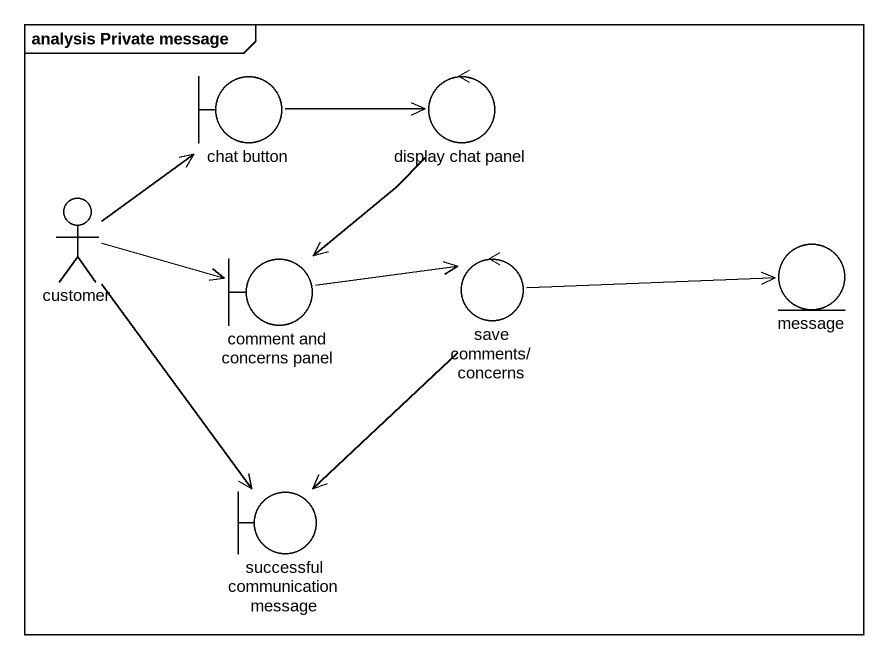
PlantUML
@startuml
mainframe analysis Private message
boundary "chat button" as chat_button
control "display chat panel" as display_chat_panel
actor customer
boundary "comment and concerns panel" as comment_and_concerns_panel
control "save comments/concerns" as save_comments_concerns
entity message
boundary "successful communication message" as successful_communication
chat_button -right-> display_chat_panel
display_chat_panel --> comment_and_concerns_panel
customer -up-> chat_button
customer -right-> comment_and_concerns_panel
customer --> successful_communication
comment_and_concerns_panel -right-> save_comments_concerns
save_comments_concerns -right-> message
save_comments_concerns --> successful_communication
@enduml
